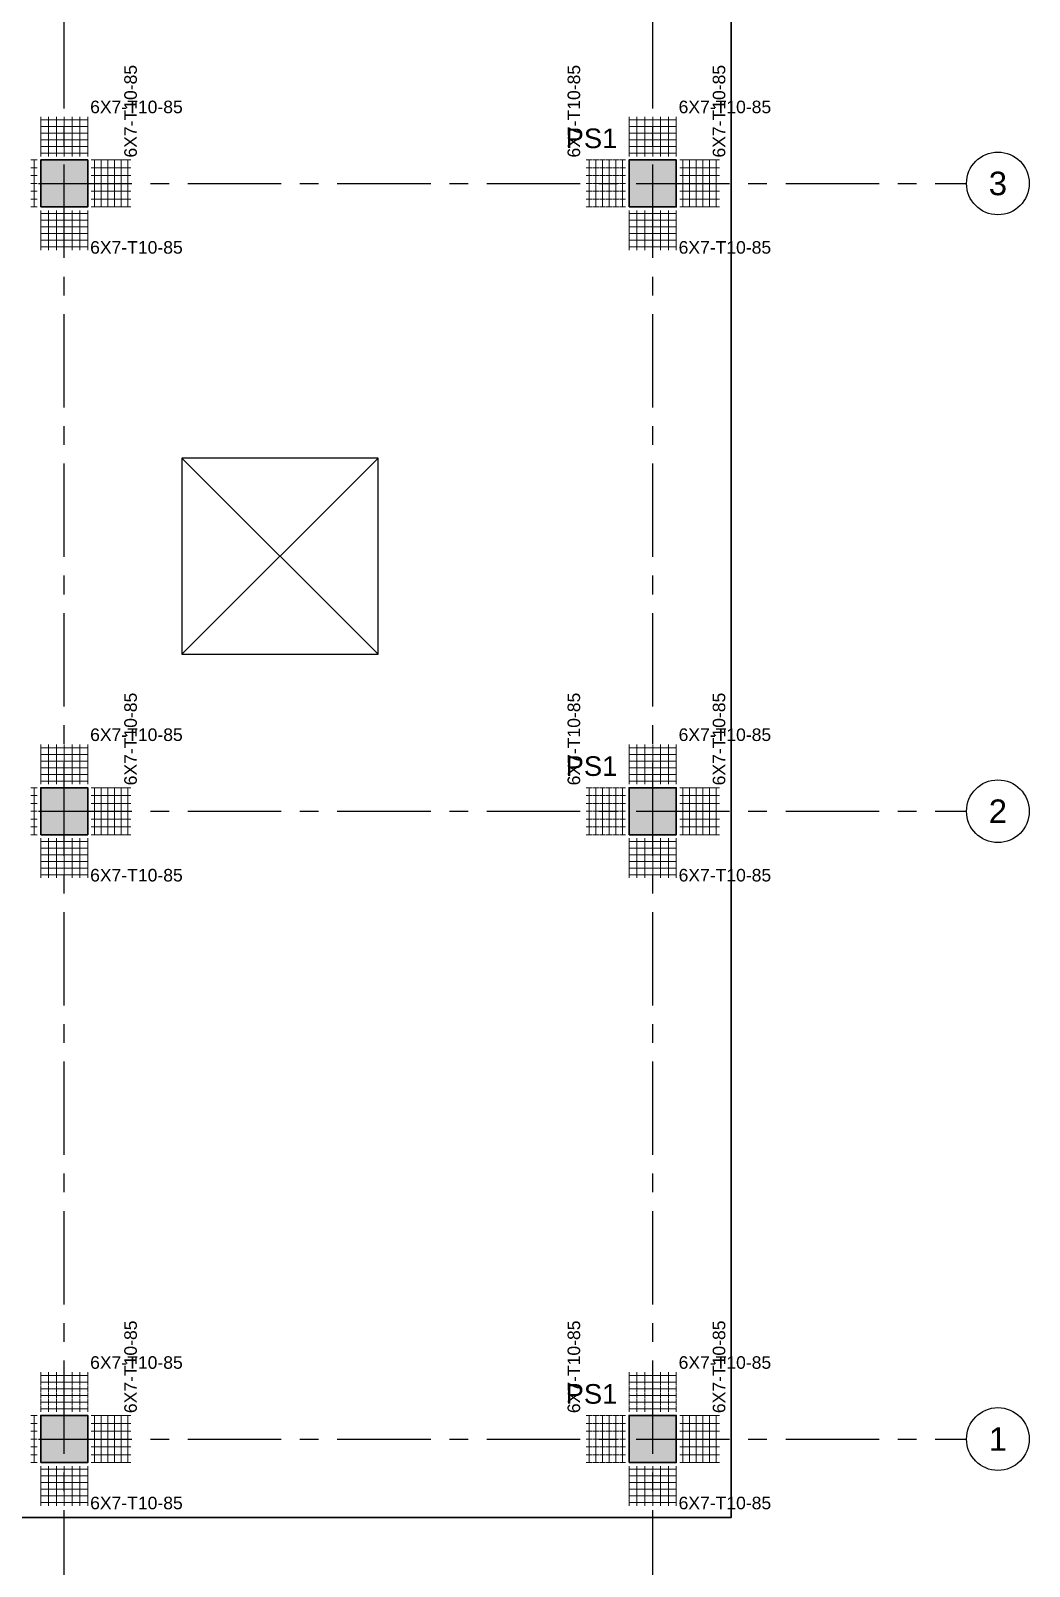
# Model space of a CAD drawing. Header units: millimetres. Extents: x 0 to 396150, y -260000 to 91864.
# Drawn here: x 40622 to 53350, y -236972 to -217404 of the extents above; entities that cross this region are included whole.
import ezdxf
from ezdxf.enums import TextEntityAlignment as Align

# ---------------------------------------------------------------- set-up
doc = ezdxf.new("R2010")
doc.units = ezdxf.units.MM
doc.header["$LTSCALE"] = 37.5
doc.linetypes.add('CENTER', pattern=[50.8, 31.75, -6.35, 6.35, -6.35])
doc.layers.get('0').update_dxf_attribs({"linetype": 'CONTINUOUS'})
for name, color, linetype, lineweight in [('SPAN-COL', 7, 'CONTINUOUS', 35), ('SPAN-RB-PUNCH', 6, 'CONTINUOUS', 20), ('SPAN-SLAB-EDGE', 3, 'CONTINUOUS', 35)]:
    doc.layers.add(name, color=color, linetype=linetype, lineweight=lineweight)
for name, color, linetype in [('SPAN-COL-HATCH', 8, 'CONTINUOUS'), ('SPAN-GRID', 8, 'CENTER'), ('SPAN-GRID-BUBBLE', 8, 'CONTINUOUS'), ('SPAN-OPENING', 6, 'CONTINUOUS'), ('SPAN-RB-TEXT', 7, 'CONTINUOUS'), ('SPAN-RB-TYPE', 1, 'CONTINUOUS'), ('SPAN-TEXT', 7, 'CONTINUOUS')]:
    doc.layers.add(name, color=color, linetype=linetype)
doc.styles.get("Standard").update_dxf_attribs({"font": 'arial.ttf'})

# ---------------------------------------------------------------- blocks, each defined once
blk = doc.blocks.new('FRAMING_REBAR_PUNCHING_LINKS_L02')
at = {"layer": 'SPAN-COL-HATCH'}
h = blk.add_hatch(color=256, dxfattribs=at)
h.dxf.hatch_style = 1
h.paths.add_polyline_path([(40750, 40350), (41350, 40350), (41350, 40950), (40750, 40950)])
h = blk.add_hatch(color=256, dxfattribs=at)
h.dxf.hatch_style = 1
h.paths.add_polyline_path([(48250, 40350), (48850, 40350), (48850, 40950), (48250, 40950)])
h = blk.add_hatch(color=256, dxfattribs=at)
h.dxf.hatch_style = 1
h.paths.add_polyline_path([(40750, 32350), (41350, 32350), (41350, 32950), (40750, 32950)])
h = blk.add_hatch(color=256, dxfattribs=at)
h.dxf.hatch_style = 1
h.paths.add_polyline_path([(48250, 32350), (48850, 32350), (48850, 32950), (48250, 32950)])
h = blk.add_hatch(color=256, dxfattribs=at)
h.dxf.hatch_style = 1
h.paths.add_polyline_path([(40750, 24350), (41350, 24350), (41350, 24950), (40750, 24950)])
h = blk.add_hatch(color=256, dxfattribs=at)
h.dxf.hatch_style = 1
h.paths.add_polyline_path([(48250, 24350), (48850, 24350), (48850, 24950), (48250, 24950)])
at = {"layer": 'SPAN-COL'}
for points in [[(40750, 40350), (41350, 40350), (41350, 40950), (40750, 40950)], [(48250, 40350), (48850, 40350), (48850, 40950), (48250, 40950)], [(40750, 32350), (41350, 32350), (41350, 32950), (40750, 32950)], [(48250, 32350), (48850, 32350), (48850, 32950), (48250, 32950)], [(40750, 24350), (41350, 24350), (41350, 24950), (40750, 24950)], [(48250, 24350), (48850, 24350), (48850, 24950), (48250, 24950)]]:
    blk.add_lwpolyline(points, close=True, dxfattribs=at)
at = {"layer": 'SPAN-GRID'}
for p, q in [((41050, 20650), (41050, 52650)), ((48550, 20650), (48550, 52650)), ((14050, 40650), (52550, 40650)), ((14050, 32650), (52550, 32650)), ((14050, 24650), (52550, 24650))]:
    blk.add_line(p, q, dxfattribs=at)
at = {"layer": 'SPAN-GRID-BUBBLE'}
for centre in [(52950, 40650), (52950, 32650), (52950, 24650)]:
    blk.add_circle(centre, 400, dxfattribs=at)
at = {"layer": 'SPAN-OPENING'}
for p, q in [((42550, 34650), (45050, 37150)), ((45050, 34650), (42550, 37150))]:
    blk.add_line(p, q, dxfattribs=at)
blk.add_lwpolyline([(42550, 34650), (45050, 34650), (45050, 37150), (42550, 37150)], close=True, dxfattribs=at)
at = {"layer": 'SPAN-RB-PUNCH'}
for p, q in [((40750, 41420), (40750, 41500)), ((40850, 41420), (40850, 41500)), ((40950, 41420), (40950, 41500)), ((41050, 41420), (41050, 41500)), ((41150, 41420), (41150, 41500)), ((41250, 41420), (41250, 41500)), ((41350, 41420), (41350, 41500)), ((48250, 41420), (48250, 41500)), ((48350, 41420), (48350, 41500)), ((48450, 41420), (48450, 41500)), ((48550, 41420), (48550, 41500)), ((48650, 41420), (48650, 41500)), ((48750, 41420), (48750, 41500)), ((48850, 41420), (48850, 41500)), ((40750, 41460), (41350, 41460)), ((40750, 41335), (40750, 41415)), ((40750, 41375), (41350, 41375)), ((40750, 41250), (40750, 41330)), ((40750, 41290), (41350, 41290)), ((40850, 41335), (40850, 41415)), ((40850, 41250), (40850, 41330)), ((40950, 41335), (40950, 41415)), ((40950, 41250), (40950, 41330)), ((41050, 41335), (41050, 41415)), ((41050, 41250), (41050, 41330)), ((41150, 41335), (41150, 41415)), ((41150, 41250), (41150, 41330)), ((41250, 41335), (41250, 41415)), ((41250, 41250), (41250, 41330)), ((41350, 41335), (41350, 41415)), ((41350, 41250), (41350, 41330)), ((48250, 41460), (48850, 41460)), ((48250, 41335), (48250, 41415)), ((48250, 41375), (48850, 41375)), ((48250, 41250), (48250, 41330)), ((48250, 41290), (48850, 41290)), ((48350, 41335), (48350, 41415)), ((48350, 41250), (48350, 41330)), ((48450, 41335), (48450, 41415)), ((48450, 41250), (48450, 41330)), ((48550, 41335), (48550, 41415)), ((48550, 41250), (48550, 41330)), ((48650, 41335), (48650, 41415)), ((48650, 41250), (48650, 41330)), ((48750, 41335), (48750, 41415)), ((48750, 41250), (48750, 41330)), ((48850, 41335), (48850, 41415)), ((48850, 41250), (48850, 41330)), ((40750, 41165), (40750, 41245)), ((40750, 41205), (41350, 41205)), ((40750, 41080), (40750, 41160)), ((40750, 41120), (41350, 41120)), ((40850, 41165), (40850, 41245)), ((40850, 41080), (40850, 41160)), ((40950, 41165), (40950, 41245)), ((40950, 41080), (40950, 41160)), ((41050, 41165), (41050, 41245)), ((41050, 41080), (41050, 41160)), ((41150, 41165), (41150, 41245)), ((41150, 41080), (41150, 41160)), ((41250, 41165), (41250, 41245)), ((41250, 41080), (41250, 41160)), ((41350, 41165), (41350, 41245)), ((41350, 41080), (41350, 41160)), ((48250, 41165), (48250, 41245)), ((48250, 41205), (48850, 41205)), ((48250, 41080), (48250, 41160)), ((48250, 41120), (48850, 41120)), ((48350, 41165), (48350, 41245)), ((48350, 41080), (48350, 41160)), ((48450, 41165), (48450, 41245)), ((48450, 41080), (48450, 41160)), ((48550, 41165), (48550, 41245)), ((48550, 41080), (48550, 41160)), ((48650, 41165), (48650, 41245)), ((48650, 41080), (48650, 41160)), ((48750, 41165), (48750, 41245)), ((48750, 41080), (48750, 41160)), ((48850, 41165), (48850, 41245)), ((48850, 41080), (48850, 41160)), ((40625, 40950), (40705, 40950)), ((40665, 40350), (40665, 40950)), ((40750, 40995), (40750, 41075)), ((40750, 41035), (41350, 41035)), ((40850, 40995), (40850, 41075)), ((40950, 40995), (40950, 41075)), ((41050, 40995), (41050, 41075)), ((41150, 40995), (41150, 41075)), ((41250, 40995), (41250, 41075)), ((41350, 40995), (41350, 41075)), ((41395, 40950), (41475, 40950)), ((41435, 40350), (41435, 40950)), ((41480, 40950), (41560, 40950)), ((41520, 40350), (41520, 40950)), ((41565, 40950), (41645, 40950)), ((41605, 40350), (41605, 40950)), ((41650, 40950), (41730, 40950)), ((41690, 40350), (41690, 40950)), ((41735, 40950), (41815, 40950)), ((41775, 40350), (41775, 40950)), ((41820, 40950), (41900, 40950)), ((41860, 40350), (41860, 40950)), ((47700, 40950), (47780, 40950)), ((47740, 40350), (47740, 40950)), ((47785, 40950), (47865, 40950)), ((47825, 40350), (47825, 40950)), ((47870, 40950), (47950, 40950)), ((47910, 40350), (47910, 40950)), ((47955, 40950), (48035, 40950)), ((47995, 40350), (47995, 40950)), ((48040, 40950), (48120, 40950)), ((48080, 40350), (48080, 40950)), ((48125, 40950), (48205, 40950)), ((48165, 40350), (48165, 40950)), ((48250, 40995), (48250, 41075)), ((48250, 41035), (48850, 41035)), ((48350, 40995), (48350, 41075)), ((48450, 40995), (48450, 41075)), ((48550, 40995), (48550, 41075)), ((48650, 40995), (48650, 41075)), ((48750, 40995), (48750, 41075)), ((48850, 40995), (48850, 41075)), ((48895, 40950), (48975, 40950)), ((48935, 40350), (48935, 40950)), ((48980, 40950), (49060, 40950)), ((49020, 40350), (49020, 40950)), ((49065, 40950), (49145, 40950)), ((49105, 40350), (49105, 40950)), ((49150, 40950), (49230, 40950)), ((49190, 40350), (49190, 40950)), ((49235, 40950), (49315, 40950)), ((49275, 40350), (49275, 40950)), ((49320, 40950), (49400, 40950)), ((49360, 40350), (49360, 40950)), ((40625, 40850), (40705, 40850)), ((40625, 40750), (40705, 40750)), ((41395, 40850), (41475, 40850)), ((41395, 40750), (41475, 40750)), ((41480, 40850), (41560, 40850)), ((41480, 40750), (41560, 40750)), ((41565, 40850), (41645, 40850)), ((41565, 40750), (41645, 40750)), ((41650, 40850), (41730, 40850)), ((41650, 40750), (41730, 40750)), ((41735, 40850), (41815, 40850)), ((41735, 40750), (41815, 40750)), ((41820, 40850), (41900, 40850)), ((41820, 40750), (41900, 40750)), ((47700, 40850), (47780, 40850)), ((47700, 40750), (47780, 40750)), ((47785, 40850), (47865, 40850)), ((47785, 40750), (47865, 40750)), ((47870, 40850), (47950, 40850)), ((47870, 40750), (47950, 40750)), ((47955, 40850), (48035, 40850)), ((47955, 40750), (48035, 40750)), ((48040, 40850), (48120, 40850)), ((48040, 40750), (48120, 40750)), ((48125, 40850), (48205, 40850)), ((48125, 40750), (48205, 40750)), ((48895, 40850), (48975, 40850)), ((48895, 40750), (48975, 40750)), ((48980, 40850), (49060, 40850)), ((48980, 40750), (49060, 40750)), ((49065, 40850), (49145, 40850)), ((49065, 40750), (49145, 40750)), ((49150, 40850), (49230, 40850)), ((49150, 40750), (49230, 40750)), ((49235, 40850), (49315, 40850)), ((49235, 40750), (49315, 40750)), ((49320, 40850), (49400, 40850)), ((49320, 40750), (49400, 40750)), ((40625, 40650), (40705, 40650)), ((40625, 40550), (40705, 40550)), ((41395, 40650), (41475, 40650)), ((41395, 40550), (41475, 40550)), ((41480, 40650), (41560, 40650)), ((41480, 40550), (41560, 40550)), ((41565, 40650), (41645, 40650)), ((41565, 40550), (41645, 40550)), ((41650, 40650), (41730, 40650)), ((41650, 40550), (41730, 40550)), ((41735, 40650), (41815, 40650)), ((41735, 40550), (41815, 40550)), ((41820, 40650), (41900, 40650)), ((41820, 40550), (41900, 40550)), ((47700, 40650), (47780, 40650)), ((47700, 40550), (47780, 40550)), ((47785, 40650), (47865, 40650)), ((47785, 40550), (47865, 40550)), ((47870, 40650), (47950, 40650)), ((47870, 40550), (47950, 40550)), ((47955, 40650), (48035, 40650)), ((47955, 40550), (48035, 40550)), ((48040, 40650), (48120, 40650)), ((48040, 40550), (48120, 40550)), ((48125, 40650), (48205, 40650)), ((48125, 40550), (48205, 40550)), ((48895, 40650), (48975, 40650)), ((48895, 40550), (48975, 40550)), ((48980, 40650), (49060, 40650)), ((48980, 40550), (49060, 40550)), ((49065, 40650), (49145, 40650)), ((49065, 40550), (49145, 40550)), ((49150, 40650), (49230, 40650)), ((49150, 40550), (49230, 40550)), ((49235, 40650), (49315, 40650)), ((49235, 40550), (49315, 40550)), ((49320, 40650), (49400, 40650)), ((49320, 40550), (49400, 40550)), ((40625, 40450), (40705, 40450)), ((40625, 40350), (40705, 40350)), ((41395, 40450), (41475, 40450)), ((41395, 40350), (41475, 40350)), ((41480, 40450), (41560, 40450)), ((41480, 40350), (41560, 40350)), ((41565, 40450), (41645, 40450)), ((41565, 40350), (41645, 40350)), ((41650, 40450), (41730, 40450)), ((41650, 40350), (41730, 40350)), ((41735, 40450), (41815, 40450)), ((41735, 40350), (41815, 40350)), ((41820, 40450), (41900, 40450)), ((41820, 40350), (41900, 40350)), ((47700, 40450), (47780, 40450)), ((47700, 40350), (47780, 40350)), ((47785, 40450), (47865, 40450)), ((47785, 40350), (47865, 40350)), ((47870, 40450), (47950, 40450)), ((47870, 40350), (47950, 40350)), ((47955, 40450), (48035, 40450)), ((47955, 40350), (48035, 40350)), ((48040, 40450), (48120, 40450)), ((48040, 40350), (48120, 40350)), ((48125, 40450), (48205, 40450)), ((48125, 40350), (48205, 40350)), ((48895, 40450), (48975, 40450)), ((48895, 40350), (48975, 40350)), ((48980, 40450), (49060, 40450)), ((48980, 40350), (49060, 40350)), ((49065, 40450), (49145, 40450)), ((49065, 40350), (49145, 40350)), ((49150, 40450), (49230, 40450)), ((49150, 40350), (49230, 40350)), ((49235, 40450), (49315, 40450)), ((49235, 40350), (49315, 40350)), ((49320, 40450), (49400, 40450)), ((49320, 40350), (49400, 40350)), ((40750, 40225), (40750, 40305)), ((40750, 40265), (41350, 40265)), ((40750, 40140), (40750, 40220)), ((40750, 40180), (41350, 40180)), ((40750, 40055), (40750, 40135)), ((40850, 40225), (40850, 40305)), ((40850, 40140), (40850, 40220)), ((40850, 40055), (40850, 40135)), ((40950, 40225), (40950, 40305)), ((40950, 40140), (40950, 40220)), ((40950, 40055), (40950, 40135)), ((41050, 40225), (41050, 40305)), ((41050, 40140), (41050, 40220)), ((41050, 40055), (41050, 40135)), ((41150, 40225), (41150, 40305)), ((41150, 40140), (41150, 40220)), ((41150, 40055), (41150, 40135)), ((41250, 40225), (41250, 40305)), ((41250, 40140), (41250, 40220)), ((41250, 40055), (41250, 40135)), ((41350, 40225), (41350, 40305)), ((41350, 40140), (41350, 40220)), ((41350, 40055), (41350, 40135)), ((48250, 40225), (48250, 40305)), ((48250, 40265), (48850, 40265)), ((48250, 40140), (48250, 40220)), ((48250, 40180), (48850, 40180)), ((48250, 40055), (48250, 40135)), ((48350, 40225), (48350, 40305)), ((48350, 40140), (48350, 40220)), ((48350, 40055), (48350, 40135)), ((48450, 40225), (48450, 40305)), ((48450, 40140), (48450, 40220)), ((48450, 40055), (48450, 40135)), ((48550, 40225), (48550, 40305)), ((48550, 40140), (48550, 40220)), ((48550, 40055), (48550, 40135)), ((48650, 40225), (48650, 40305)), ((48650, 40140), (48650, 40220)), ((48650, 40055), (48650, 40135)), ((48750, 40225), (48750, 40305)), ((48750, 40140), (48750, 40220)), ((48750, 40055), (48750, 40135)), ((48850, 40225), (48850, 40305)), ((48850, 40140), (48850, 40220)), ((48850, 40055), (48850, 40135)), ((40750, 40095), (41350, 40095)), ((40750, 39970), (40750, 40050)), ((40750, 40010), (41350, 40010)), ((40750, 39885), (40750, 39965)), ((40750, 39925), (41350, 39925)), ((40850, 39970), (40850, 40050)), ((40850, 39885), (40850, 39965)), ((40950, 39970), (40950, 40050)), ((40950, 39885), (40950, 39965)), ((41050, 39970), (41050, 40050)), ((41050, 39885), (41050, 39965)), ((41150, 39970), (41150, 40050)), ((41150, 39885), (41150, 39965)), ((41250, 39970), (41250, 40050)), ((41250, 39885), (41250, 39965)), ((41350, 39970), (41350, 40050)), ((41350, 39885), (41350, 39965)), ((48250, 40095), (48850, 40095)), ((48250, 39970), (48250, 40050)), ((48250, 40010), (48850, 40010)), ((48250, 39885), (48250, 39965)), ((48250, 39925), (48850, 39925)), ((48350, 39970), (48350, 40050)), ((48350, 39885), (48350, 39965)), ((48450, 39970), (48450, 40050)), ((48450, 39885), (48450, 39965)), ((48550, 39970), (48550, 40050)), ((48550, 39885), (48550, 39965)), ((48650, 39970), (48650, 40050)), ((48650, 39885), (48650, 39965)), ((48750, 39970), (48750, 40050)), ((48750, 39885), (48750, 39965)), ((48850, 39970), (48850, 40050)), ((48850, 39885), (48850, 39965)), ((40750, 39800), (40750, 39880)), ((40750, 39840), (41350, 39840)), ((40850, 39800), (40850, 39880)), ((40950, 39800), (40950, 39880)), ((41050, 39800), (41050, 39880)), ((41150, 39800), (41150, 39880)), ((41250, 39800), (41250, 39880)), ((41350, 39800), (41350, 39880)), ((48250, 39800), (48250, 39880)), ((48250, 39840), (48850, 39840)), ((48350, 39800), (48350, 39880)), ((48450, 39800), (48450, 39880)), ((48550, 39800), (48550, 39880)), ((48650, 39800), (48650, 39880)), ((48750, 39800), (48750, 39880)), ((48850, 39800), (48850, 39880)), ((40750, 33420), (40750, 33500)), ((40850, 33420), (40850, 33500)), ((40950, 33420), (40950, 33500)), ((41050, 33420), (41050, 33500)), ((41150, 33420), (41150, 33500)), ((41250, 33420), (41250, 33500)), ((41350, 33420), (41350, 33500)), ((48250, 33420), (48250, 33500)), ((48350, 33420), (48350, 33500)), ((48450, 33420), (48450, 33500)), ((48550, 33420), (48550, 33500)), ((48650, 33420), (48650, 33500)), ((48750, 33420), (48750, 33500)), ((48850, 33420), (48850, 33500)), ((40750, 33460), (41350, 33460)), ((40750, 33335), (40750, 33415)), ((40750, 33375), (41350, 33375)), ((40750, 33250), (40750, 33330)), ((40750, 33290), (41350, 33290)), ((40850, 33335), (40850, 33415)), ((40850, 33250), (40850, 33330)), ((40950, 33335), (40950, 33415)), ((40950, 33250), (40950, 33330)), ((41050, 33335), (41050, 33415)), ((41050, 33250), (41050, 33330)), ((41150, 33335), (41150, 33415)), ((41150, 33250), (41150, 33330)), ((41250, 33335), (41250, 33415)), ((41250, 33250), (41250, 33330)), ((41350, 33335), (41350, 33415)), ((41350, 33250), (41350, 33330)), ((48250, 33460), (48850, 33460)), ((48250, 33335), (48250, 33415)), ((48250, 33375), (48850, 33375)), ((48250, 33250), (48250, 33330)), ((48250, 33290), (48850, 33290)), ((48350, 33335), (48350, 33415)), ((48350, 33250), (48350, 33330)), ((48450, 33335), (48450, 33415)), ((48450, 33250), (48450, 33330)), ((48550, 33335), (48550, 33415)), ((48550, 33250), (48550, 33330)), ((48650, 33335), (48650, 33415)), ((48650, 33250), (48650, 33330)), ((48750, 33335), (48750, 33415)), ((48750, 33250), (48750, 33330)), ((48850, 33335), (48850, 33415)), ((48850, 33250), (48850, 33330)), ((40750, 33165), (40750, 33245)), ((40750, 33205), (41350, 33205)), ((40750, 33080), (40750, 33160)), ((40750, 33120), (41350, 33120)), ((40750, 32995), (40750, 33075)), ((40850, 33165), (40850, 33245)), ((40850, 33080), (40850, 33160)), ((40850, 32995), (40850, 33075)), ((40950, 33165), (40950, 33245)), ((40950, 33080), (40950, 33160)), ((40950, 32995), (40950, 33075)), ((41050, 33165), (41050, 33245)), ((41050, 33080), (41050, 33160)), ((41050, 32995), (41050, 33075)), ((41150, 33165), (41150, 33245)), ((41150, 33080), (41150, 33160)), ((41150, 32995), (41150, 33075)), ((41250, 33165), (41250, 33245)), ((41250, 33080), (41250, 33160)), ((41250, 32995), (41250, 33075)), ((41350, 33165), (41350, 33245)), ((41350, 33080), (41350, 33160)), ((41350, 32995), (41350, 33075)), ((48250, 33165), (48250, 33245)), ((48250, 33205), (48850, 33205)), ((48250, 33080), (48250, 33160)), ((48250, 33120), (48850, 33120)), ((48250, 32995), (48250, 33075)), ((48350, 33165), (48350, 33245)), ((48350, 33080), (48350, 33160)), ((48350, 32995), (48350, 33075)), ((48450, 33165), (48450, 33245)), ((48450, 33080), (48450, 33160)), ((48450, 32995), (48450, 33075)), ((48550, 33165), (48550, 33245)), ((48550, 33080), (48550, 33160)), ((48550, 32995), (48550, 33075)), ((48650, 33165), (48650, 33245)), ((48650, 33080), (48650, 33160)), ((48650, 32995), (48650, 33075)), ((48750, 33165), (48750, 33245)), ((48750, 33080), (48750, 33160)), ((48750, 32995), (48750, 33075)), ((48850, 33165), (48850, 33245)), ((48850, 33080), (48850, 33160)), ((48850, 32995), (48850, 33075)), ((40625, 32950), (40705, 32950)), ((40665, 32350), (40665, 32950)), ((40750, 33035), (41350, 33035)), ((41395, 32950), (41475, 32950)), ((41435, 32350), (41435, 32950)), ((41480, 32950), (41560, 32950)), ((41520, 32350), (41520, 32950)), ((41565, 32950), (41645, 32950)), ((41605, 32350), (41605, 32950)), ((41650, 32950), (41730, 32950)), ((41690, 32350), (41690, 32950)), ((41735, 32950), (41815, 32950)), ((41775, 32350), (41775, 32950)), ((41820, 32950), (41900, 32950)), ((41860, 32350), (41860, 32950)), ((47700, 32950), (47780, 32950)), ((47740, 32350), (47740, 32950)), ((47785, 32950), (47865, 32950)), ((47825, 32350), (47825, 32950)), ((47870, 32950), (47950, 32950)), ((47910, 32350), (47910, 32950)), ((47955, 32950), (48035, 32950)), ((47995, 32350), (47995, 32950)), ((48040, 32950), (48120, 32950)), ((48080, 32350), (48080, 32950)), ((48125, 32950), (48205, 32950)), ((48165, 32350), (48165, 32950)), ((48250, 33035), (48850, 33035)), ((48895, 32950), (48975, 32950)), ((48935, 32350), (48935, 32950)), ((48980, 32950), (49060, 32950)), ((49020, 32350), (49020, 32950)), ((49065, 32950), (49145, 32950)), ((49105, 32350), (49105, 32950)), ((49150, 32950), (49230, 32950)), ((49190, 32350), (49190, 32950)), ((49235, 32950), (49315, 32950)), ((49275, 32350), (49275, 32950)), ((49320, 32950), (49400, 32950)), ((49360, 32350), (49360, 32950)), ((40625, 32850), (40705, 32850)), ((40625, 32750), (40705, 32750)), ((41395, 32850), (41475, 32850)), ((41395, 32750), (41475, 32750)), ((41480, 32850), (41560, 32850)), ((41480, 32750), (41560, 32750)), ((41565, 32850), (41645, 32850)), ((41565, 32750), (41645, 32750)), ((41650, 32850), (41730, 32850)), ((41650, 32750), (41730, 32750)), ((41735, 32850), (41815, 32850)), ((41735, 32750), (41815, 32750)), ((41820, 32850), (41900, 32850)), ((41820, 32750), (41900, 32750)), ((47700, 32850), (47780, 32850)), ((47700, 32750), (47780, 32750)), ((47785, 32850), (47865, 32850)), ((47785, 32750), (47865, 32750)), ((47870, 32850), (47950, 32850)), ((47870, 32750), (47950, 32750)), ((47955, 32850), (48035, 32850)), ((47955, 32750), (48035, 32750)), ((48040, 32850), (48120, 32850)), ((48040, 32750), (48120, 32750)), ((48125, 32850), (48205, 32850)), ((48125, 32750), (48205, 32750)), ((48895, 32850), (48975, 32850)), ((48895, 32750), (48975, 32750)), ((48980, 32850), (49060, 32850)), ((48980, 32750), (49060, 32750)), ((49065, 32850), (49145, 32850)), ((49065, 32750), (49145, 32750)), ((49150, 32850), (49230, 32850)), ((49150, 32750), (49230, 32750)), ((49235, 32850), (49315, 32850)), ((49235, 32750), (49315, 32750)), ((49320, 32850), (49400, 32850)), ((49320, 32750), (49400, 32750)), ((40625, 32650), (40705, 32650)), ((40625, 32550), (40705, 32550)), ((41395, 32650), (41475, 32650)), ((41395, 32550), (41475, 32550)), ((41480, 32650), (41560, 32650)), ((41480, 32550), (41560, 32550)), ((41565, 32650), (41645, 32650)), ((41565, 32550), (41645, 32550)), ((41650, 32650), (41730, 32650)), ((41650, 32550), (41730, 32550)), ((41735, 32650), (41815, 32650)), ((41735, 32550), (41815, 32550)), ((41820, 32650), (41900, 32650)), ((41820, 32550), (41900, 32550)), ((47700, 32650), (47780, 32650)), ((47700, 32550), (47780, 32550)), ((47785, 32650), (47865, 32650)), ((47785, 32550), (47865, 32550)), ((47870, 32650), (47950, 32650)), ((47870, 32550), (47950, 32550)), ((47955, 32650), (48035, 32650)), ((47955, 32550), (48035, 32550)), ((48040, 32650), (48120, 32650)), ((48040, 32550), (48120, 32550)), ((48125, 32650), (48205, 32650)), ((48125, 32550), (48205, 32550)), ((48895, 32650), (48975, 32650)), ((48895, 32550), (48975, 32550)), ((48980, 32650), (49060, 32650)), ((48980, 32550), (49060, 32550)), ((49065, 32650), (49145, 32650)), ((49065, 32550), (49145, 32550)), ((49150, 32650), (49230, 32650)), ((49150, 32550), (49230, 32550)), ((49235, 32650), (49315, 32650)), ((49235, 32550), (49315, 32550)), ((49320, 32650), (49400, 32650)), ((49320, 32550), (49400, 32550)), ((40625, 32450), (40705, 32450)), ((40625, 32350), (40705, 32350)), ((40750, 32225), (40750, 32305)), ((40850, 32225), (40850, 32305)), ((40950, 32225), (40950, 32305)), ((41050, 32225), (41050, 32305)), ((41150, 32225), (41150, 32305)), ((41250, 32225), (41250, 32305)), ((41350, 32225), (41350, 32305)), ((41395, 32450), (41475, 32450)), ((41395, 32350), (41475, 32350)), ((41480, 32450), (41560, 32450)), ((41480, 32350), (41560, 32350)), ((41565, 32450), (41645, 32450)), ((41565, 32350), (41645, 32350)), ((41650, 32450), (41730, 32450)), ((41650, 32350), (41730, 32350)), ((41735, 32450), (41815, 32450)), ((41735, 32350), (41815, 32350)), ((41820, 32450), (41900, 32450)), ((41820, 32350), (41900, 32350)), ((47700, 32450), (47780, 32450)), ((47700, 32350), (47780, 32350)), ((47785, 32450), (47865, 32450)), ((47785, 32350), (47865, 32350)), ((47870, 32450), (47950, 32450)), ((47870, 32350), (47950, 32350)), ((47955, 32450), (48035, 32450)), ((47955, 32350), (48035, 32350)), ((48040, 32450), (48120, 32450)), ((48040, 32350), (48120, 32350)), ((48125, 32450), (48205, 32450)), ((48125, 32350), (48205, 32350)), ((48250, 32225), (48250, 32305)), ((48350, 32225), (48350, 32305)), ((48450, 32225), (48450, 32305)), ((48550, 32225), (48550, 32305)), ((48650, 32225), (48650, 32305)), ((48750, 32225), (48750, 32305)), ((48850, 32225), (48850, 32305)), ((48895, 32450), (48975, 32450)), ((48895, 32350), (48975, 32350)), ((48980, 32450), (49060, 32450)), ((48980, 32350), (49060, 32350)), ((49065, 32450), (49145, 32450)), ((49065, 32350), (49145, 32350)), ((49150, 32450), (49230, 32450)), ((49150, 32350), (49230, 32350)), ((49235, 32450), (49315, 32450)), ((49235, 32350), (49315, 32350)), ((49320, 32450), (49400, 32450)), ((49320, 32350), (49400, 32350)), ((40750, 32265), (41350, 32265)), ((40750, 32140), (40750, 32220)), ((40750, 32180), (41350, 32180)), ((40750, 32055), (40750, 32135)), ((40750, 32095), (41350, 32095)), ((40850, 32140), (40850, 32220)), ((40850, 32055), (40850, 32135)), ((40950, 32140), (40950, 32220)), ((40950, 32055), (40950, 32135)), ((41050, 32140), (41050, 32220)), ((41050, 32055), (41050, 32135)), ((41150, 32140), (41150, 32220)), ((41150, 32055), (41150, 32135)), ((41250, 32140), (41250, 32220)), ((41250, 32055), (41250, 32135)), ((41350, 32140), (41350, 32220)), ((41350, 32055), (41350, 32135)), ((48250, 32265), (48850, 32265)), ((48250, 32140), (48250, 32220)), ((48250, 32180), (48850, 32180)), ((48250, 32055), (48250, 32135)), ((48250, 32095), (48850, 32095)), ((48350, 32140), (48350, 32220)), ((48350, 32055), (48350, 32135)), ((48450, 32140), (48450, 32220)), ((48450, 32055), (48450, 32135)), ((48550, 32140), (48550, 32220)), ((48550, 32055), (48550, 32135)), ((48650, 32140), (48650, 32220)), ((48650, 32055), (48650, 32135)), ((48750, 32140), (48750, 32220)), ((48750, 32055), (48750, 32135)), ((48850, 32140), (48850, 32220)), ((48850, 32055), (48850, 32135)), ((40750, 31970), (40750, 32050)), ((40750, 32010), (41350, 32010)), ((40750, 31885), (40750, 31965)), ((40750, 31925), (41350, 31925)), ((40850, 31970), (40850, 32050)), ((40850, 31885), (40850, 31965)), ((40950, 31970), (40950, 32050)), ((40950, 31885), (40950, 31965)), ((41050, 31970), (41050, 32050)), ((41050, 31885), (41050, 31965)), ((41150, 31970), (41150, 32050)), ((41150, 31885), (41150, 31965)), ((41250, 31970), (41250, 32050)), ((41250, 31885), (41250, 31965)), ((41350, 31970), (41350, 32050)), ((41350, 31885), (41350, 31965)), ((48250, 31970), (48250, 32050)), ((48250, 32010), (48850, 32010)), ((48250, 31885), (48250, 31965)), ((48250, 31925), (48850, 31925)), ((48350, 31970), (48350, 32050)), ((48350, 31885), (48350, 31965)), ((48450, 31970), (48450, 32050)), ((48450, 31885), (48450, 31965)), ((48550, 31970), (48550, 32050)), ((48550, 31885), (48550, 31965)), ((48650, 31970), (48650, 32050)), ((48650, 31885), (48650, 31965)), ((48750, 31970), (48750, 32050)), ((48750, 31885), (48750, 31965)), ((48850, 31970), (48850, 32050)), ((48850, 31885), (48850, 31965)), ((40750, 31800), (40750, 31880)), ((40750, 31840), (41350, 31840)), ((40850, 31800), (40850, 31880)), ((40950, 31800), (40950, 31880)), ((41050, 31800), (41050, 31880)), ((41150, 31800), (41150, 31880)), ((41250, 31800), (41250, 31880)), ((41350, 31800), (41350, 31880)), ((48250, 31800), (48250, 31880)), ((48250, 31840), (48850, 31840)), ((48350, 31800), (48350, 31880)), ((48450, 31800), (48450, 31880)), ((48550, 31800), (48550, 31880)), ((48650, 31800), (48650, 31880)), ((48750, 31800), (48750, 31880)), ((48850, 31800), (48850, 31880)), ((40750, 25420), (40750, 25500)), ((40750, 25460), (41350, 25460)), ((40850, 25420), (40850, 25500)), ((40950, 25420), (40950, 25500)), ((41050, 25420), (41050, 25500)), ((41150, 25420), (41150, 25500)), ((41250, 25420), (41250, 25500)), ((41350, 25420), (41350, 25500)), ((48250, 25420), (48250, 25500)), ((48250, 25460), (48850, 25460)), ((48350, 25420), (48350, 25500)), ((48450, 25420), (48450, 25500)), ((48550, 25420), (48550, 25500)), ((48650, 25420), (48650, 25500)), ((48750, 25420), (48750, 25500)), ((48850, 25420), (48850, 25500)), ((40750, 25335), (40750, 25415)), ((40750, 25375), (41350, 25375)), ((40750, 25250), (40750, 25330)), ((40750, 25290), (41350, 25290)), ((40750, 25165), (40750, 25245)), ((40850, 25335), (40850, 25415)), ((40850, 25250), (40850, 25330)), ((40850, 25165), (40850, 25245)), ((40950, 25335), (40950, 25415)), ((40950, 25250), (40950, 25330)), ((40950, 25165), (40950, 25245)), ((41050, 25335), (41050, 25415)), ((41050, 25250), (41050, 25330)), ((41050, 25165), (41050, 25245)), ((41150, 25335), (41150, 25415)), ((41150, 25250), (41150, 25330)), ((41150, 25165), (41150, 25245)), ((41250, 25335), (41250, 25415)), ((41250, 25250), (41250, 25330)), ((41250, 25165), (41250, 25245)), ((41350, 25335), (41350, 25415)), ((41350, 25250), (41350, 25330)), ((41350, 25165), (41350, 25245)), ((48250, 25335), (48250, 25415)), ((48250, 25375), (48850, 25375)), ((48250, 25250), (48250, 25330)), ((48250, 25290), (48850, 25290)), ((48250, 25165), (48250, 25245)), ((48350, 25335), (48350, 25415)), ((48350, 25250), (48350, 25330)), ((48350, 25165), (48350, 25245)), ((48450, 25335), (48450, 25415)), ((48450, 25250), (48450, 25330)), ((48450, 25165), (48450, 25245)), ((48550, 25335), (48550, 25415)), ((48550, 25250), (48550, 25330)), ((48550, 25165), (48550, 25245)), ((48650, 25335), (48650, 25415)), ((48650, 25250), (48650, 25330)), ((48650, 25165), (48650, 25245)), ((48750, 25335), (48750, 25415)), ((48750, 25250), (48750, 25330)), ((48750, 25165), (48750, 25245)), ((48850, 25335), (48850, 25415)), ((48850, 25250), (48850, 25330)), ((48850, 25165), (48850, 25245)), ((40750, 25205), (41350, 25205)), ((40750, 25080), (40750, 25160)), ((40750, 25120), (41350, 25120)), ((40750, 24995), (40750, 25075)), ((40850, 25080), (40850, 25160)), ((40850, 24995), (40850, 25075)), ((40950, 25080), (40950, 25160)), ((40950, 24995), (40950, 25075)), ((41050, 25080), (41050, 25160)), ((41050, 24995), (41050, 25075)), ((41150, 25080), (41150, 25160)), ((41150, 24995), (41150, 25075)), ((41250, 25080), (41250, 25160)), ((41250, 24995), (41250, 25075)), ((41350, 25080), (41350, 25160)), ((41350, 24995), (41350, 25075)), ((48250, 25205), (48850, 25205)), ((48250, 25080), (48250, 25160)), ((48250, 25120), (48850, 25120)), ((48250, 24995), (48250, 25075)), ((48350, 25080), (48350, 25160)), ((48350, 24995), (48350, 25075)), ((48450, 25080), (48450, 25160)), ((48450, 24995), (48450, 25075)), ((48550, 25080), (48550, 25160)), ((48550, 24995), (48550, 25075)), ((48650, 25080), (48650, 25160)), ((48650, 24995), (48650, 25075)), ((48750, 25080), (48750, 25160)), ((48750, 24995), (48750, 25075)), ((48850, 25080), (48850, 25160)), ((48850, 24995), (48850, 25075)), ((40625, 24950), (40705, 24950)), ((40665, 24350), (40665, 24950)), ((40750, 25035), (41350, 25035)), ((41395, 24950), (41475, 24950)), ((41435, 24350), (41435, 24950)), ((41480, 24950), (41560, 24950)), ((41520, 24350), (41520, 24950)), ((41565, 24950), (41645, 24950)), ((41605, 24350), (41605, 24950)), ((41650, 24950), (41730, 24950)), ((41690, 24350), (41690, 24950)), ((41735, 24950), (41815, 24950)), ((41775, 24350), (41775, 24950)), ((41820, 24950), (41900, 24950)), ((41860, 24350), (41860, 24950)), ((47700, 24950), (47780, 24950)), ((47740, 24350), (47740, 24950)), ((47785, 24950), (47865, 24950)), ((47825, 24350), (47825, 24950)), ((47870, 24950), (47950, 24950)), ((47910, 24350), (47910, 24950)), ((47955, 24950), (48035, 24950)), ((47995, 24350), (47995, 24950)), ((48040, 24950), (48120, 24950)), ((48080, 24350), (48080, 24950)), ((48125, 24950), (48205, 24950)), ((48165, 24350), (48165, 24950)), ((48250, 25035), (48850, 25035)), ((48895, 24950), (48975, 24950)), ((48935, 24350), (48935, 24950)), ((48980, 24950), (49060, 24950)), ((49020, 24350), (49020, 24950)), ((49065, 24950), (49145, 24950)), ((49105, 24350), (49105, 24950)), ((49150, 24950), (49230, 24950)), ((49190, 24350), (49190, 24950)), ((49235, 24950), (49315, 24950)), ((49275, 24350), (49275, 24950)), ((49320, 24950), (49400, 24950)), ((49360, 24350), (49360, 24950)), ((40625, 24850), (40705, 24850)), ((40625, 24750), (40705, 24750)), ((41395, 24850), (41475, 24850)), ((41395, 24750), (41475, 24750)), ((41480, 24850), (41560, 24850)), ((41480, 24750), (41560, 24750)), ((41565, 24850), (41645, 24850)), ((41565, 24750), (41645, 24750)), ((41650, 24850), (41730, 24850)), ((41650, 24750), (41730, 24750)), ((41735, 24850), (41815, 24850)), ((41735, 24750), (41815, 24750)), ((41820, 24850), (41900, 24850)), ((41820, 24750), (41900, 24750)), ((47700, 24850), (47780, 24850)), ((47700, 24750), (47780, 24750)), ((47785, 24850), (47865, 24850)), ((47785, 24750), (47865, 24750)), ((47870, 24850), (47950, 24850)), ((47870, 24750), (47950, 24750)), ((47955, 24850), (48035, 24850)), ((47955, 24750), (48035, 24750)), ((48040, 24850), (48120, 24850)), ((48040, 24750), (48120, 24750)), ((48125, 24850), (48205, 24850)), ((48125, 24750), (48205, 24750)), ((48895, 24850), (48975, 24850)), ((48895, 24750), (48975, 24750)), ((48980, 24850), (49060, 24850)), ((48980, 24750), (49060, 24750)), ((49065, 24850), (49145, 24850)), ((49065, 24750), (49145, 24750)), ((49150, 24850), (49230, 24850)), ((49150, 24750), (49230, 24750)), ((49235, 24850), (49315, 24850)), ((49235, 24750), (49315, 24750)), ((49320, 24850), (49400, 24850)), ((49320, 24750), (49400, 24750)), ((40625, 24650), (40705, 24650)), ((40625, 24550), (40705, 24550)), ((41395, 24650), (41475, 24650)), ((41395, 24550), (41475, 24550)), ((41480, 24650), (41560, 24650)), ((41480, 24550), (41560, 24550)), ((41565, 24650), (41645, 24650)), ((41565, 24550), (41645, 24550)), ((41650, 24650), (41730, 24650)), ((41650, 24550), (41730, 24550)), ((41735, 24650), (41815, 24650)), ((41735, 24550), (41815, 24550)), ((41820, 24650), (41900, 24650)), ((41820, 24550), (41900, 24550)), ((47700, 24650), (47780, 24650)), ((47700, 24550), (47780, 24550)), ((47785, 24650), (47865, 24650)), ((47785, 24550), (47865, 24550)), ((47870, 24650), (47950, 24650)), ((47870, 24550), (47950, 24550)), ((47955, 24650), (48035, 24650)), ((47955, 24550), (48035, 24550)), ((48040, 24650), (48120, 24650)), ((48040, 24550), (48120, 24550)), ((48125, 24650), (48205, 24650)), ((48125, 24550), (48205, 24550)), ((48895, 24650), (48975, 24650)), ((48895, 24550), (48975, 24550)), ((48980, 24650), (49060, 24650)), ((48980, 24550), (49060, 24550)), ((49065, 24650), (49145, 24650)), ((49065, 24550), (49145, 24550)), ((49150, 24650), (49230, 24650)), ((49150, 24550), (49230, 24550)), ((49235, 24650), (49315, 24650)), ((49235, 24550), (49315, 24550)), ((49320, 24650), (49400, 24650)), ((49320, 24550), (49400, 24550)), ((40625, 24450), (40705, 24450)), ((40625, 24350), (40705, 24350)), ((40750, 24225), (40750, 24305)), ((40750, 24265), (41350, 24265)), ((40850, 24225), (40850, 24305)), ((40950, 24225), (40950, 24305)), ((41050, 24225), (41050, 24305)), ((41150, 24225), (41150, 24305)), ((41250, 24225), (41250, 24305)), ((41350, 24225), (41350, 24305)), ((41395, 24450), (41475, 24450)), ((41395, 24350), (41475, 24350)), ((41480, 24450), (41560, 24450)), ((41480, 24350), (41560, 24350)), ((41565, 24450), (41645, 24450)), ((41565, 24350), (41645, 24350)), ((41650, 24450), (41730, 24450)), ((41650, 24350), (41730, 24350)), ((41735, 24450), (41815, 24450)), ((41735, 24350), (41815, 24350)), ((41820, 24450), (41900, 24450)), ((41820, 24350), (41900, 24350)), ((47700, 24450), (47780, 24450)), ((47700, 24350), (47780, 24350)), ((47785, 24450), (47865, 24450)), ((47785, 24350), (47865, 24350)), ((47870, 24450), (47950, 24450)), ((47870, 24350), (47950, 24350)), ((47955, 24450), (48035, 24450)), ((47955, 24350), (48035, 24350)), ((48040, 24450), (48120, 24450)), ((48040, 24350), (48120, 24350)), ((48125, 24450), (48205, 24450)), ((48125, 24350), (48205, 24350)), ((48250, 24225), (48250, 24305)), ((48250, 24265), (48850, 24265)), ((48350, 24225), (48350, 24305)), ((48450, 24225), (48450, 24305)), ((48550, 24225), (48550, 24305)), ((48650, 24225), (48650, 24305)), ((48750, 24225), (48750, 24305)), ((48850, 24225), (48850, 24305)), ((48895, 24450), (48975, 24450)), ((48895, 24350), (48975, 24350)), ((48980, 24450), (49060, 24450)), ((48980, 24350), (49060, 24350)), ((49065, 24450), (49145, 24450)), ((49065, 24350), (49145, 24350)), ((49150, 24450), (49230, 24450)), ((49150, 24350), (49230, 24350)), ((49235, 24450), (49315, 24450)), ((49235, 24350), (49315, 24350)), ((49320, 24450), (49400, 24450)), ((49320, 24350), (49400, 24350)), ((40750, 24140), (40750, 24220)), ((40750, 24180), (41350, 24180)), ((40750, 24055), (40750, 24135)), ((40750, 24095), (41350, 24095)), ((40850, 24140), (40850, 24220)), ((40850, 24055), (40850, 24135)), ((40950, 24140), (40950, 24220)), ((40950, 24055), (40950, 24135)), ((41050, 24140), (41050, 24220)), ((41050, 24055), (41050, 24135)), ((41150, 24140), (41150, 24220)), ((41150, 24055), (41150, 24135)), ((41250, 24140), (41250, 24220)), ((41250, 24055), (41250, 24135)), ((41350, 24140), (41350, 24220)), ((41350, 24055), (41350, 24135)), ((48250, 24140), (48250, 24220)), ((48250, 24180), (48850, 24180)), ((48250, 24055), (48250, 24135)), ((48250, 24095), (48850, 24095)), ((48350, 24140), (48350, 24220)), ((48350, 24055), (48350, 24135)), ((48450, 24140), (48450, 24220)), ((48450, 24055), (48450, 24135)), ((48550, 24140), (48550, 24220)), ((48550, 24055), (48550, 24135)), ((48650, 24140), (48650, 24220)), ((48650, 24055), (48650, 24135)), ((48750, 24140), (48750, 24220)), ((48750, 24055), (48750, 24135)), ((48850, 24140), (48850, 24220)), ((48850, 24055), (48850, 24135)), ((40750, 23970), (40750, 24050)), ((40750, 24010), (41350, 24010)), ((40750, 23885), (40750, 23965)), ((40750, 23925), (41350, 23925)), ((40750, 23800), (40750, 23880)), ((40850, 23970), (40850, 24050)), ((40850, 23885), (40850, 23965)), ((40850, 23800), (40850, 23880)), ((40950, 23970), (40950, 24050)), ((40950, 23885), (40950, 23965)), ((40950, 23800), (40950, 23880)), ((41050, 23970), (41050, 24050)), ((41050, 23885), (41050, 23965)), ((41050, 23800), (41050, 23880)), ((41150, 23970), (41150, 24050)), ((41150, 23885), (41150, 23965)), ((41150, 23800), (41150, 23880)), ((41250, 23970), (41250, 24050)), ((41250, 23885), (41250, 23965)), ((41250, 23800), (41250, 23880)), ((41350, 23970), (41350, 24050)), ((41350, 23885), (41350, 23965)), ((41350, 23800), (41350, 23880)), ((48250, 23970), (48250, 24050)), ((48250, 24010), (48850, 24010)), ((48250, 23885), (48250, 23965)), ((48250, 23925), (48850, 23925)), ((48250, 23800), (48250, 23880)), ((48350, 23970), (48350, 24050)), ((48350, 23885), (48350, 23965)), ((48350, 23800), (48350, 23880)), ((48450, 23970), (48450, 24050)), ((48450, 23885), (48450, 23965)), ((48450, 23800), (48450, 23880)), ((48550, 23970), (48550, 24050)), ((48550, 23885), (48550, 23965)), ((48550, 23800), (48550, 23880)), ((48650, 23970), (48650, 24050)), ((48650, 23885), (48650, 23965)), ((48650, 23800), (48650, 23880)), ((48750, 23970), (48750, 24050)), ((48750, 23885), (48750, 23965)), ((48750, 23800), (48750, 23880)), ((48850, 23970), (48850, 24050)), ((48850, 23885), (48850, 23965)), ((48850, 23800), (48850, 23880)), ((40750, 23840), (41350, 23840)), ((48250, 23840), (48850, 23840))]:
    blk.add_line(p, q, dxfattribs=at)
at = {"layer": 'SPAN-SLAB-EDGE', "color": 3}
blk.add_lwpolyline([(17050, 23650), (49550, 23650), (49550, 49650), (17050, 49650)], close=True, dxfattribs=at)
at = {"layer": 'SPAN-RB-TEXT'}
for p in [(41975, 40980), (47625, 40980), (49475, 40980), (41975, 32980), (47625, 32980), (49475, 32980), (41975, 24980), (47625, 24980), (49475, 24980)]:
    blk.add_text('6X7-T10-85', height=160, rotation=90, dxfattribs=at).set_placement(p)
for p in [(41380, 41545), (48880, 41545), (41380, 39755), (48880, 39755), (41380, 33545), (48880, 33545), (41380, 31755), (48880, 31755), (41380, 25545), (48880, 25545), (41380, 23755), (48880, 23755)]:
    blk.add_text('6X7-T10-85', height=160, dxfattribs=at).set_placement(p)
at = {"layer": 'SPAN-RB-TYPE'}
for p in [(48100, 41100), (48100, 33100), (48100, 25100)]:
    blk.add_text('PS1', height=250, dxfattribs=at).set_placement(p, align=Align.RIGHT)
at = {"layer": 'SPAN-TEXT'}
for s, p in [('3', (52950, 40650)), ('2', (52950, 32650)), ('1', (52950, 24650))]:
    blk.add_text(s, height=300, dxfattribs=at).set_placement(p, align=Align.MIDDLE_CENTER)

msp = doc.modelspace()

# ---------------------------------------------------------------- block references
msp.add_blockref('FRAMING_REBAR_PUNCHING_LINKS_L02', (0, -260000))

doc.saveas('drawing.dxf')
